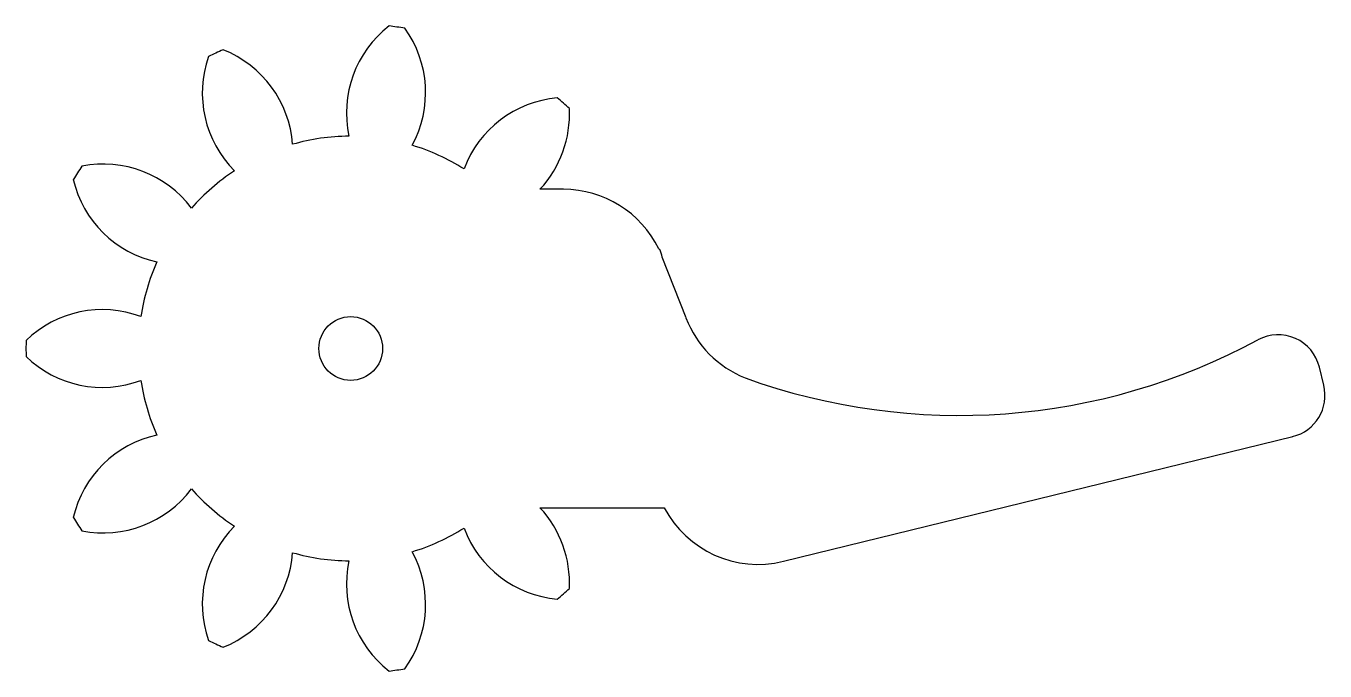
# Model space of a CAD drawing. Header units: millimetres. Extents: x -15.3 to 45.9, y -15.2 to 15.2.
import ezdxf

# ---------------------------------------------------------------- set-up
doc = ezdxf.new("R2010")
doc.units = ezdxf.units.MM

msp = doc.modelspace()

# ---------------------------------------------------------------- linework, layer by layer
at = {"color": 7, "linetype": 'Continuous', "lineweight": 25}
for p, q in [((10.022, 7.5), (8.917, 7.5)), ((15.799, 1.438), (14.683, 4.311)), ((45.853, -1.73), (45.644, -0.877)), ((20.387, -10.026), (44.386, -4.148)), ((8.917, -7.5), (14.773, -7.5))]:
    msp.add_line(p, q, dxfattribs=at)
msp.add_circle((0, 0), 1.5, dxfattribs=at)
for centre, radius, start, end in [((4.979, 11.102), 5.179, 127.78195, 192.24155), ((0, 0), 15.302, 80.41265, 83.22371), ((-1.649, 12.055), 5.179, 331.39482, 35.85441), ((-1.814, 12.031), 5.179, 160.50922, 224.96882), ((0, 0), 15.302, 113.13992, 115.95099), ((-7.905, 9.25), 5.179, 4.12209, 68.58169), ((10.191, 6.648), 5.179, 95.05468, 159.51427), ((0, 0), 15.302, 47.68538, 50.49644), ((5.13, 11.033), 5.179, 316.98954, 3.12714), ((0, 0), 10.004, 90.47427, 105.88937), ((0, 0), 10.004, 57.747, 73.16209), ((0, 0), 15.302, 145.86719, 148.67826), ((-11.651, 3.508), 5.179, 36.84936, 101.30896), ((0, 0), 10.004, 123.20154, 138.61664), ((-8.031, 9.141), 5.179, 193.2365, 257.69609), ((10.022, 2.5), 5, 26.12309, 90), ((12.167, 0.083), 5.179, 62.3274, 63.08698), ((0, 0), 15.302, 16.36364, 17.76917), ((0, 0), 10.004, 155.92882, 171.34391), ((-11.698, -3.348), 5.179, 69.57664, 134.03623), ((20.459, 3.249), 5, 201.23752, 247.92186), ((43.701, -1.353), 2, 13.76139, 118.35889), ((0, 0), 15.302, 178.59447, 181.40553), ((28.666, 26.503), 29.655, 250.11722, 298.35889), ((-11.698, 3.348), 5.179, 225.96377, 290.42336), ((0, 0), 10.004, 188.65609, 204.07118), ((43.91, -2.206), 2, 283.76139, 13.76139), ((-8.031, -9.141), 5.179, 102.30391, 166.7635), ((-11.651, -3.508), 5.179, 258.69104, 323.15064), ((0, 0), 10.004, 221.38336, 236.79846), ((0, 0), 15.302, 211.32174, 214.13281), ((5.13, -11.033), 5.179, 356.87286, 43.01046), ((19.197, -5.17), 5, 207.77887, 283.76139), ((-1.814, -12.031), 5.179, 135.03118, 199.49078), ((0, 0), 10.004, 286.83791, 302.253), ((10.191, -6.648), 5.179, 200.48573, 264.94532), ((-7.905, -9.25), 5.179, 291.41831, 355.87791), ((0, 0), 10.004, 254.11063, 269.52573), ((-1.649, -12.055), 5.179, 324.14559, 28.60518), ((4.979, -11.102), 5.179, 167.75845, 232.21805), ((0, 0), 15.302, 309.50356, 312.31462), ((0, 0), 15.302, 244.04901, 246.86008), ((0, 0), 15.302, 276.77629, 279.58735)]:
    msp.add_arc(centre, radius, start, end, dxfattribs=at)

doc.saveas('drawing.dxf')
